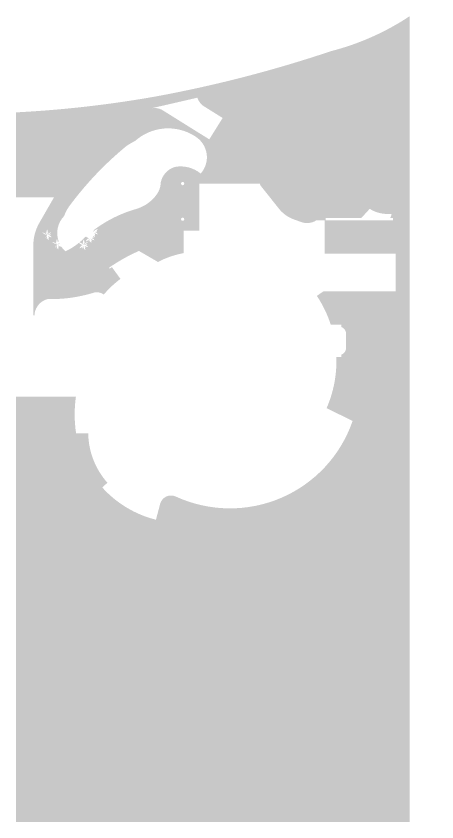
# Model space of a CAD drawing. Header units: millimetres. Extents: x -1030105 to 906887, y -616134 to 1220667.
# Drawn here: x 32087 to 106715, y 447985 to 591065 of the extents above; entities that cross this region are included whole.
import ezdxf

# ---------------------------------------------------------------- set-up
doc = ezdxf.new("R2010")
doc.units = ezdxf.units.MM
doc.header["$MEASUREMENT"] = 0
doc.layers.add('HATCH', color=8, linetype='Continuous', lineweight=5)

msp = doc.modelspace()

# ---------------------------------------------------------------- hatches: boundary and pattern name
at = {"layer": 'HATCH'}
h = msp.add_hatch(dxfattribs=at)
h.set_pattern_fill('GRAVEL', color=256, scale=500, angle=45)
h.set_pattern_definition([(273.0127875, (-98.995, 608.11), (353.5533906, -6010.40764), [67.268, -6659.54402]), (229.9697407, (-95.46, 540.937), (3889.0872965, 4596.1940777), [115.434, -11427.9624]), (177.510447, (-169.706, 452.548), (7424.6212025, -353.5533906), [81.394, -8058.0163]), (312.273689, (-219.203, 226.274), (-6717.5144213, 7424.6212025), [105.119, -10406.77902]), (337.833654, (-148.492, 148.492), (-6010.4076401, 2474.8737342), [103.0775, -10204.68656]), (42.273689, (-53.033, 109.602), (-7424.6212025, -6717.5144213), [105.119, -10406.77902]), (82.6942405, (24.749, 180.312), (-1060.6601718, -8131.72798365), [139.0145, -13762.42427]), (117.2553284, (42.426, 318.198), (-5303.3008589, 10253.0483272), [131.244, -12993.16075]), (166.4295656, (-17.678, 434.87), (-7424.6212025, 1767.766953), [105.475, -10442.03655]), (220.236358, (-120.21, 459.62), (4242.640687, 3535.533906), [120.416, -5900.3813]), (267.3974378, (-212.132, 381.838), (-353.5533906, -8131.72798365), [155.724, -15416.6875]), (183.814075, (134.35, 572.756), (-4596.1940777, -353.5533906), [53.1505, -5261.9224]), (216.4692344, (81.317, 569.22), (5303.3008589, 3889.0872965), [101.1185, -10010.7557]), (270, (0, 509.1), (353.5534, -353.5534), [70.7105, -636.3963]), (248.19859, (-67.175, 526.795), (1060.660172, 2474.873734), [38.079, -3769.80755]), (336.80141, (-81.32, 491.44), (-1414.213562, 707.106781), [53.8515, -2638.7309]), (75.963757, (-31.82, 470.23), (353.55339, 1767.766953), [87.4645, -2828.01145]), (206.56505, (-10.6, 555.08), (1060.66017, 353.55339), [63.2455, -1517.89333]), (61.3895403, (-286.378, 286.378), (2474.8737342, 4596.1940777), [88.6, -8771.42257]), (115.346176, (-243.952, 364.16), (2474.8737342, -5303.3008589), [74.3305, -7358.70387]), (338.19859, (-81.32, 625.79), (-2474.873734, 1060.660172), [76.1575, -3731.72905]), (28.6104597, (-10.607, 597.505), (-4596.1940777, -2474.8737342), [88.6, -8771.42257]), (24.443955, (-67.175, 67.175), (-2474.873734, -1060.660172), [85.44, -4186.56187]), (339.7751406, (10.607, 102.53), (-5656.8542495, 2121.3203436), [71.589, -7087.32153]), (111.80141, (275.77, 275.77), (-1060.660172, 2474.873734), [76.1575, -3731.72905]), (62.3540246, (247.487, 346.482), (-3181.9805153, -6010.4076401), [83.8155, -8297.7118]), (114.443955, (102.53, 102.53), (1060.660172, -2474.873734), [42.72, -4229.28187]), (146.309932, (254.56, 254.56), (-1767.766953, 1060.660172), [25.495, -2524.01476]), (210.963757, (233.35, 268.7), (1414.213562, 707.10678), [103.0775, -1958.4753]), (231.009006, (144.957, 215.668), (3181.9805153, 3889.0872965), [95.525, -9456.9616]), (348.690068, (0, 438.4), (-1060.660172, 353.55339), [72.111, -1730.66464]), (38.1572266, (70.71, 424.264), (6717.5144213, 5303.3008589), [125.897, -12463.7813]), (105.945396, (169.706, 502.046), (1060.6601718, -3889.0872965), [51.478, -5096.33707]), (135, (155.56, 551.54), (-707.1068, 6e-14), [30, -470]), (165.256437, (127.28, 219.203), (3889.0872965, -1060.6601718), [69.462, -6876.76]), (93.0127875, (60.104, 236.88), (-353.5533906, 6010.40764), [134.536, -6592.27602]), (45, (53.03, 371.23), (0, 707.1068), [130, -370]), (10.3048465, (144.957, 463.155), (6010.4076401, 1060.6601718), [79.057, -7826.63715]), (299.054604, (222.74, 477.3), (1060.660172, -1767.766953), [72.801, -3567.25394]), (252.6459754, (258.094, 413.657), (-3181.98051534, -10253.0483272), [118.5325, -11734.7371]), (220.4260787, (222.739, 300.52), (-4949.7474683, -4242.6406871), [125.3995, -12414.5367])])
h.paths.add_polyline_path([(49074.093, 546494.313, 0.0038162133), (48680.446, 546224.376), (48566.082, 546388.452, -0.0458904489), (53577.073, 549237.643, -0.0046324011), (53863.245, 549372.814), (57239.151, 547410.192, -0.0747054424), (61820, 548984.313), (61829.808, 552984.877), (64592.964, 552978.103), (64592.964, 561300.412), (75323.776, 561300.412, 0.0992512545), (75585.815, 560789.745), (78709.23, 556863.074, 0.1405408347), (81394.194, 554947.908), (82687.254, 554490.011, 0.2369255479), (85379.348, 554828.103), (86817.964, 554828.103), (86818.5, 548895.412), (99420, 548895.412), (99420, 542190.412), (86619.952, 542195.412), (85424.849, 541396.298, -0.0694517701), (87897.255, 536253.103), (89769.492, 536253.103), (89770.179, 535864.079, -0.2990837127), (90616.09, 534746.008), (90614.05, 532049.347, -0.2937810626), (89766.231, 530934.149), (89777.556, 530553.103), (88888.211, 530553.103, -0.1116116197), (87159.22, 521462.873), (91765.826, 519167.838, -0.4437828001), (60401.187, 505760.085, 0.4659899041), (57631.085, 504453.374), (56889.442, 501641.547, -0.1496555654), (47355.49, 507374.896), (48275.899, 508203.635, -0.1789094553), (44868.267, 517003.103), (42717.933, 517003.103, -0.0729385951), (42691.691, 523490.412), (32086.549, 523490.412), (32086.549, 447985.412), (101911.549, 447985.412), (101911.549, 591065.405, -0.0836398713), (87922.68, 584837.159, -0.0355595191), (56799.525, 576788.164, -0.0310504133), (32086.549, 573972.476), (32086.549, 558865.363), (38792.982, 558865.254), (36206.797, 554362.971, 0.1316524976), (35135, 550362.971), (35135, 537950.679, -0.0393223087), (35335, 537876.823, -0.1731259268), (36064.446, 539804.265, -0.1691209009), (37835, 540863.88, 0.0094782678), (38117.699, 540826.081, 0.0372491052), (41811.752, 541052.052, 0.0332367975), (45639.047, 541885.344, -0.2730349616), (47620.328, 541610.111, -0.0447846836), (49909.944, 543867.703, -0.0118655611), (50590.383, 544407.319)])
h.paths.add_polyline_path([(39254.319, 550526.045, -0.0055827486), (39275.806, 550531.597, 0.1802111941), (38447.241, 550991.846, 0.1021068154)], flags=16)
h.paths.add_polyline_path([(40825.955, 549298.618, -0.0620466111), (40119.357, 550103.922, -0.0857528418), (39473.039, 550376.602, -0.1618646866), (39659.468, 549974.905, -0.0512911307), (39538.373, 550058.267, -0.084396989), (39600.685, 549607.497, -0.2494289), (39247.181, 550367.789, 0.0819217761), (39198.797, 549822.77, -0.3136330882), (39101.008, 550236.859, 0.0449870117), (39186.254, 550372.865, 0.1904693446), (39198.327, 549829.201, -0.0809564189), (39247.181, 550367.789, -0.0359386278), (39263.223, 550494.939, -0.0916899555), (39511.821, 550528.299, 0.0852387908), (39799.282, 550660.162, -0.0058843577), (39756.184, 550752.601, -0.0631595745), (39291.152, 550519.875, 0.0702395195), (39064.344, 550942.552, -0.1479614512), (39208.581, 550858.422, -0.1601758491), (39336.994, 551486.299, -0.1350173082), (39432.236, 550940.674, -0.1421551016), (39637.631, 551042.355, -0.288449798), (40597.194, 555557.272, -0.066574451), (41426.399, 557192.249, -0.0621688221), (51575.287, 567931.789, -0.0432538712), (53191.483, 568895.613, -0.339946566), (63882.586, 569690.789, -0.4560605291), (64894.427, 563191.626), (64824.814, 563103.731, 0.2227922914), (60240.338, 564281.088, 0.2797960058), (57729.362, 561500.412, -0.147502485), (57076.39, 559469.141, -0.1650003222), (53481.62, 556849.493, 0.0922710786), (45932.54, 553129.467, 0.1664715507), (45768.674, 552750.54, -0.1841001076), (46578.548, 553258.796, -0.1894385833), (46095.182, 552775.611, 0.0225306953), (46476.759, 552913.427, -0.3947575248), (46138.985, 552697.134, -0.2196229911), (46564.627, 552306.133, -0.0850989417), (45923.519, 552577.597, -0.1618646866), (46109.947, 552175.901, -0.0512911307), (45988.852, 552259.262, -0.084396989), (46051.165, 551808.492, -0.0778178337), (45859.142, 552007.004, -0.1248711999), (45495.914, 551725.55, 0.0225306953), (45877.492, 551863.367, -0.3947575248), (45539.718, 551647.073, -0.2196229911), (45965.359, 551256.073, -0.0850989417), (45324.251, 551527.536, -0.1618646866), (45510.679, 551125.84, -0.0512911307), (45389.584, 551209.201, -0.084396989), (45451.897, 550758.431, -0.2494289), (45098.392, 551518.723, 0.0819217761), (45050.009, 550973.705, -0.3136330882), (44952.22, 551387.793, -0.1787005097), (44430.092, 551055.084, -0.2232649758), (45028.159, 551652.636, -0.1750137203), (44456.159, 551927.545, 0.0058892569), (44054.838, 551563.698, -0.0220824372), (43318.208, 550887.571, -0.1585573852), (44028.347, 550439.103, -0.0071318343), (44045.943, 550429.549, -0.0755073916), (44251.995, 550450.484, 0.2287802044), (44868.243, 550979.986, 0.0030086829), (44852.417, 550976.739, -0.1202487883), (44031.326, 550442.06, 0.0702395195), (43804.518, 550864.737, -0.1479614512), (43948.755, 550780.607, -0.1601758491), (44077.168, 551408.484, -0.1350173082), (44172.41, 550862.86, -0.1246191477), (44350.105, 550958.586, 0.2349905577), (44058.369, 550471.73, -0.1841001076), (44868.243, 550979.986, -0.1894385833), (44384.877, 550496.801, 0.0225306953), (44766.454, 550634.617, -0.3947575248), (44428.68, 550418.324, -0.2196229911), (44854.322, 550027.323, -0.0850989417), (44213.214, 550298.787, -0.1618646866), (44399.642, 549897.091, -0.0512911307), (44278.547, 549980.452, -0.084396989), (44340.86, 549529.682, -0.2494289), (43987.355, 550289.974, 0.0819217761), (43938.971, 549744.955, -0.3136330882), (43841.182, 550159.044, -0.1787005097), (43319.055, 549826.335, -0.2232649758), (43917.122, 550423.887, -0.2202060417), (43241.888, 550824.059, -0.0633237249)], flags=16)
h.paths.add_polyline_path([(37514.68, 552190.87, -0.0055827486), (37536.167, 552196.421, 0.1802111941), (36707.602, 552656.671, 0.1021068154)], flags=16)
h.paths.add_polyline_path([(37861.047, 551272.322, -0.2494289), (37507.542, 552032.614, 0.0819217761), (37459.158, 551487.595, -0.3136330882), (37361.369, 551901.683, 0.0449870117), (37446.615, 552037.689, 0.1904693446), (37458.688, 551494.026, -0.0809564189), (37507.542, 552032.614, -0.0359386278), (37523.584, 552159.764, -0.0916899555), (37772.182, 552193.123, 0.2287802044), (38388.43, 552722.625, 0.0030086829), (38372.604, 552719.378, -0.1202487883), (37551.514, 552184.7, 0.0702395195), (37324.705, 552607.376, -0.1479614512), (37468.943, 552523.247, -0.1601758491), (37597.355, 553151.124, -0.1350173082), (37692.597, 552605.499, -0.1246191477), (37870.292, 552701.226, 0.2349905577), (37578.556, 552214.369, -0.1841001076), (38388.43, 552722.625, -0.1894385833), (37905.064, 552239.44, 0.0225306953), (38286.642, 552377.257, -0.3947575248), (37948.867, 552160.963, -0.2196229911), (38374.509, 551769.963, -0.0850989417), (37733.401, 552041.427, -0.1618646866), (37919.829, 551639.73, -0.0512911307), (37798.734, 551723.092, -0.084396989)], flags=16)
h.paths.add_polyline_path([(44298.453, 552142.781, -0.1844643304), (45141.399, 551665.42, -0.1062379706)], flags=0)
h.paths.add_polyline_path([(45142.364, 551670.81, 0.0019715067), (45157.718, 551676.272, -0.0852160108), (45059.793, 552009.357, 0.1479614512), (44915.556, 552093.486, -0.0702395195)], flags=0)
h.paths.add_polyline_path([(45704.798, 552727.04, -0.0055827486), (45726.285, 552732.592, 0.1802111941), (44897.72, 553192.842, 0.1021068154)], flags=0)
h.paths.add_polyline_path([(45155.244, 551681.352, 0.0042700501), (45163.821, 551696.99, -0.0685443845), (45191.641, 552629.885, -0.1053799709), (45288.121, 552205.369, 0.1448606791), (45636.733, 552573.86, 0.1695850056), (45627.831, 552086.23, -0.0036733876), (45645.442, 552095.113, 0.0106275022), (45649.276, 552023.765, -0.0454638755), (45603.25, 552073.282, 0.1122506259)], flags=0)
h.paths.add_polyline_path([(45741.631, 552720.87, 0.0019715067), (45756.986, 552726.333, -0.0852160108), (45659.06, 553059.417, 0.1479614512), (45514.823, 553143.547, -0.0702395195)], flags=0)
h.paths.add_polyline_path([(45790.909, 553679.946, -0.1330403536), (45882.715, 553141.67, 0.1843279104), (45751.455, 552879.469, -0.0587873948)], flags=0)
h.paths.add_polyline_path([(64230.403, 576576.717, 0.1878167822), (65628.007, 574907.567), (68715.977, 572977.989), (66344.588, 569182.974), (58116.595, 574324.395, 0.1989123673), (55996.087, 574679.246)], flags=16)
h.paths.add_polyline_path([(61320.477, 555003.103, -1), (61915.451, 555003.103, -1)], flags=16)
h.paths.add_polyline_path([(61370.477, 555003.103, -1), (61865.451, 555003.103, -1)], flags=0)
h.paths.add_polyline_path([(61320.477, 561325.412, -1), (61915.451, 561325.412, -1)], flags=16)
h.paths.add_polyline_path([(61370.477, 561325.412, -1), (61865.451, 561325.412, -1)], flags=0)
h.paths.add_polyline_path([(94807.174, 556847.738, 0.1456956392), (97988.834, 555935.412), (98694.915, 555935.412, -0.016705344), (98450.486, 555200.412), (98955, 555200.412), (98955, 554800.412), (87018.5, 554800.412), (87018.5, 555200.412), (93297.678, 555200.412)], flags=16)
h.paths.add_polyline_path([(47434.901, 489622.779), (47427.487, 489621.16), (47446.051, 489622.779)], flags=16)
h.paths.add_polyline_path([(75794.918, 472338.012), (75795.206, 472338.012), (75796.214, 472339.56)], flags=16)
h.paths.add_polyline_path([(58099.6, 555987.878), (63745.78, 555987.878), (63745.78, 557130.375), (58099.6, 557130.375)], flags=24)
h.paths.add_polyline_path([(94784.91, 501109.053), (104388.337, 501109.053), (104388.337, 502489.595), (94784.91, 502489.595)], flags=9)
h.paths.add_polyline_path([(94646.651, 502805.371), (106714.864, 502805.371), (106714.864, 505015.466), (94646.651, 505015.466)], flags=9)
h.paths.add_polyline_path([(91299.686, 550689.866), (98433.383, 550689.866), (98433.383, 551831.749), (91299.686, 551831.749)], flags=24)

doc.saveas('drawing.dxf')
